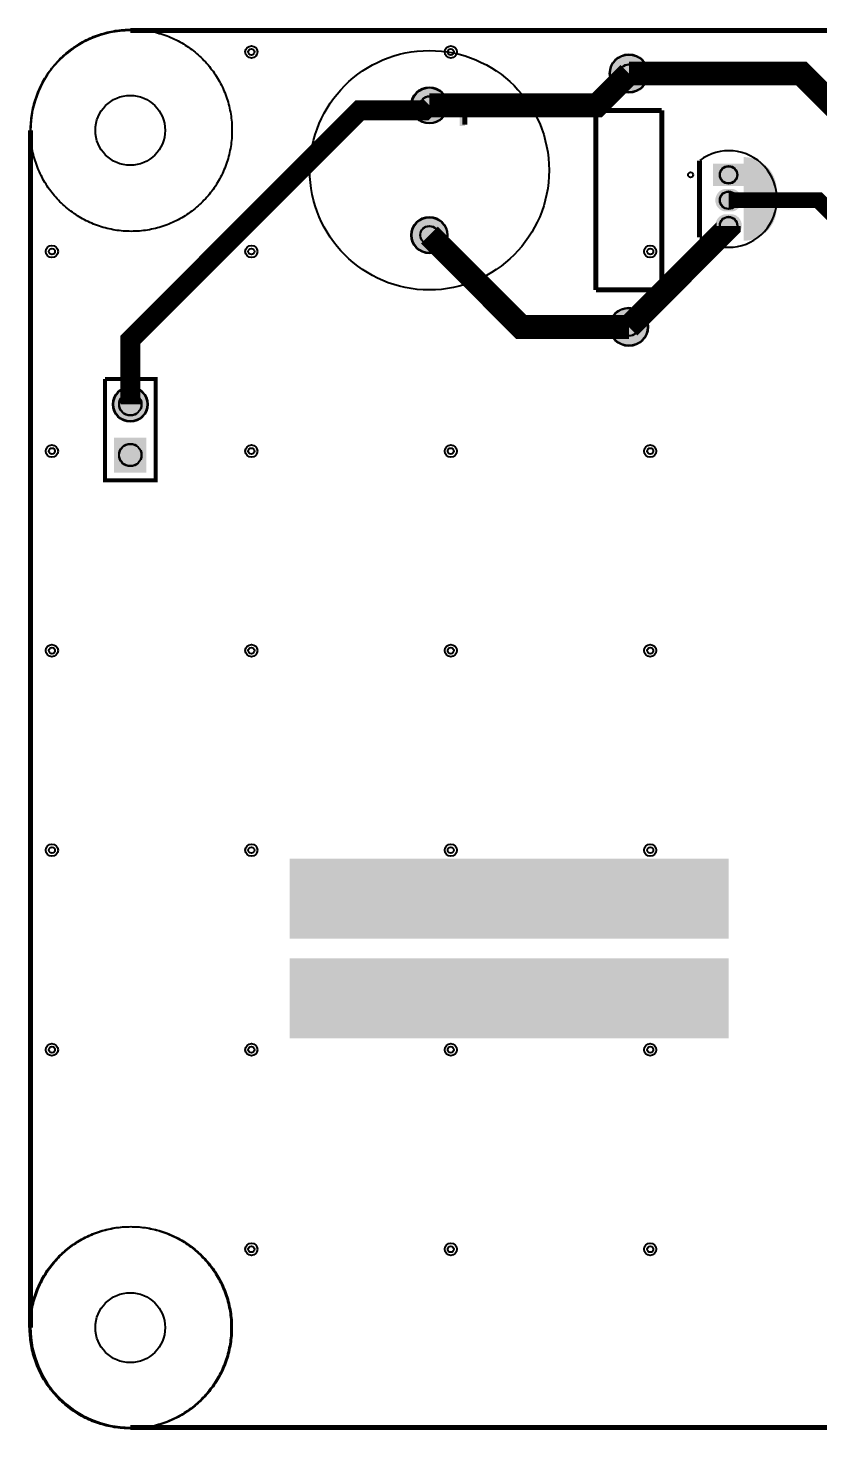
# Model space of a CAD drawing. Header units: millimetres. Extents: x 0 to 103, y 0 to 76.
# Drawn here: x -0.1 to 39.5, y -0.1 to 70.1 of the extents above; entities that cross this region are included whole.
import ezdxf

# ---------------------------------------------------------------- set-up
doc = ezdxf.new("R2010")
doc.units = ezdxf.units.MM
for name, color, linetype, true_color in [('BoardOutLine', 7, 'Continuous', 0xff00ff), ('BottomLayer', 7, 'Continuous', 0x0000ff), ('BottomSolderMaskLayer', 7, 'Continuous', 0xaa00ff), ('Document', 7, 'Continuous', 0xffffff), ('Hole', 7, 'Continuous', 0x222222), ('Multi-Layer', 7, 'Continuous', 0xc0c0c0), ('TopLayer', 7, 'Continuous', 0xff0000), ('TopSilkLayer', 7, 'Continuous', 0xffcc00), ('TopSolderMaskLayer', 7, 'Continuous', 0x800080)]:
    doc.layers.add(name, color=color, linetype=linetype, true_color=true_color)

msp = doc.modelspace()

# ---------------------------------------------------------------- hatches: boundary and pattern name
at = {"layer": 'BottomSolderMaskLayer'}
for points in [[(29.035, 67.85, 1), (30.965, 67.85, 1)], [(19.086, 66.251, 1), (20.914, 66.251, 1)], [(35.786, 63.323), (35.786, 62.217), (34.214, 62.217), (34.214, 63.323)], [(35.225, 62.06, -0.785398), (35.225, 60.94), (34.775, 60.94, -0.785398), (34.775, 62.06)], [(19.086, 59.749, 1), (20.914, 59.749, 1)], [(35.225, 60.79, -0.785398), (35.225, 59.67), (34.775, 59.67, -0.785398), (34.775, 60.79)], [(29.035, 55.15, 1), (30.965, 55.15, 1)], [(4.126, 51.27, 1), (5.877, 51.27, 1)], [(4.19, 47.853), (4.19, 49.607), (5.812, 49.607), (5.812, 47.853)]]:
    msp.add_hatch(color=256, dxfattribs=at).paths.add_polyline_path(points)
at = {"layer": 'Document'}
for points in [[(21.524, 66.487), (21.778, 66.487), (21.778, 65.217), (21.524, 65.217)], [(22.286, 65.979), (22.286, 65.725), (21.016, 65.725), (21.016, 65.979)], [(37.413, 61.5), (37.413, 61.119), (37.412, 61.06), (37.409, 61.001), (37.404, 60.943), (37.396, 60.884), (37.387, 60.826), (37.375, 60.768), (37.362, 60.711), (37.346, 60.654), (37.329, 60.598), (37.309, 60.542), (37.287, 60.487), (37.264, 60.433), (37.238, 60.38), (37.211, 60.328), (37.182, 60.277), (37.151, 60.227), (37.118, 60.178), (37.084, 60.13), (37.048, 60.083), (37.01, 60.038), (36.97, 59.994), (36.929, 59.952), (36.887, 59.911), (36.843, 59.871), (36.798, 59.834), (36.751, 59.797), (36.704, 59.763), (36.655, 59.73), (36.604, 59.699), (36.553, 59.67), (36.501, 59.643), (36.448, 59.617), (36.394, 59.594), (36.339, 59.572), (36.283, 59.553), (36.227, 59.535), (36.17, 59.519), (36.113, 59.506), (36.055, 59.494), (35.997, 59.485), (35.938, 59.478), (35.88, 59.472), (35.821, 59.469), (35.762, 59.468), (35.762, 63.659), (35.821, 63.658), (35.88, 63.655), (35.938, 63.65), (35.997, 63.642), (36.055, 63.633), (36.113, 63.621), (36.17, 63.608), (36.227, 63.592), (36.283, 63.575), (36.339, 63.555), (36.394, 63.533), (36.448, 63.51), (36.501, 63.484), (36.553, 63.457), (36.604, 63.428), (36.655, 63.397), (36.704, 63.364), (36.751, 63.33), (36.798, 63.294), (36.843, 63.256), (36.887, 63.216), (36.929, 63.176), (36.97, 63.133), (37.01, 63.089), (37.048, 63.044), (37.084, 62.998), (37.118, 62.95), (37.151, 62.901), (37.182, 62.851), (37.211, 62.799), (37.238, 62.747), (37.264, 62.694), (37.287, 62.64), (37.309, 62.585), (37.329, 62.53), (37.346, 62.473), (37.362, 62.416), (37.375, 62.359), (37.387, 62.301), (37.396, 62.243), (37.404, 62.185), (37.409, 62.126), (37.412, 62.067), (37.413, 62.008)]]:
    msp.add_hatch(color=256, dxfattribs=at).paths.add_polyline_path(points)
at = {"layer": 'Multi-Layer'}
for points in [[(29.06, 67.85, 1), (30.94, 67.85, 1)], [(19.111, 66.251, 1), (20.889, 66.251, 1)], [(35.75, 63.305), (35.75, 62.235), (34.25, 62.235), (34.25, 63.305)], [(35.215, 62.035, -0.785398), (35.215, 60.965), (34.785, 60.965, -0.785398), (34.785, 62.035)], [(19.111, 59.749, 1), (20.889, 59.749, 1)], [(35.215, 60.765, -0.785398), (35.215, 59.695), (34.785, 59.695, -0.785398), (34.785, 60.765)], [(29.06, 55.15, 1), (30.94, 55.15, 1)], [(4.151, 51.27, 1), (5.851, 51.27, 1)], [(4.214, 47.88), (4.214, 49.58), (5.789, 49.58), (5.789, 47.88)]]:
    msp.add_hatch(color=256, dxfattribs=at).paths.add_polyline_path(points)
at = {"layer": 'TopSilkLayer'}
for points in [[(35, 24.5), (35, 28.5), (13, 28.5), (13, 24.5), (30, 24.5)], [(35, 19.5), (35, 23.5), (13, 23.5), (13, 19.5), (30, 19.5)]]:
    msp.add_hatch(color=256, dxfattribs=at).paths.add_polyline_path(points)
at = {"layer": 'TopSolderMaskLayer'}
for points in [[(29.035, 67.85, 1), (30.965, 67.85, 1)], [(19.086, 66.251, 1), (20.914, 66.251, 1)], [(35.786, 63.323), (35.786, 62.217), (34.214, 62.217), (34.214, 63.323)], [(35.225, 62.06, -0.785398), (35.225, 60.94), (34.775, 60.94, -0.785398), (34.775, 62.06)], [(19.086, 59.749, 1), (20.914, 59.749, 1)], [(35.225, 60.79, -0.785398), (35.225, 59.67), (34.775, 59.67, -0.785398), (34.775, 60.79)], [(29.035, 55.15, 1), (30.965, 55.15, 1)], [(4.126, 51.27, 1), (5.877, 51.27, 1)], [(4.19, 47.853), (4.19, 49.607), (5.812, 49.607), (5.812, 47.853)]]:
    msp.add_hatch(color=256, dxfattribs=at).paths.add_polyline_path(points)

# ---------------------------------------------------------------- linework, layer by layer
at = {"layer": 'BoardOutLine', "const_width": 0.254}
for points in [[(5, 70), (95, 70)], [(0, 5), (0, 65)], [(95, 0), (5, 0)]]:
    msp.add_lwpolyline(points, dxfattribs=at)
at = {"layer": 'BoardOutLine'}
for centre, start, end in [((5, 65), 90, 180), ((5, 5), 180, 270)]:
    msp.add_arc(centre, 5, start, end, dxfattribs=at)
at = {"layer": 'BottomLayer'}
for points in [[(0, 65), (0.001, 65.102), (0.004, 65.204), (0.009, 65.305), (0.016, 65.407), (0.025, 65.508), (0.036, 65.61), (0.049, 65.711), (0.064, 65.811), (0.081, 65.912), (0.1, 66.012), (0.121, 66.111), (0.144, 66.211), (0.17, 66.309), (0.197, 66.407), (0.226, 66.505), (0.257, 66.602), (0.29, 66.698), (0.325, 66.794), (0.362, 66.889), (0.401, 66.983), (0.442, 67.076), (0.484, 67.169), (0.529, 67.261), (0.575, 67.351), (0.623, 67.441), (0.673, 67.53), (0.724, 67.618), (0.778, 67.704), (0.833, 67.79), (0.89, 67.874), (0.949, 67.958), (1.009, 68.04), (1.071, 68.121), (1.134, 68.2), (1.199, 68.279), (1.266, 68.356), (1.334, 68.431), (1.404, 68.505), (1.475, 68.578), (1.548, 68.65), (1.622, 68.719), (1.697, 68.788), (1.774, 68.855), (1.852, 68.92), (1.932, 68.984), (2.013, 69.046), (2.095, 69.106), (2.178, 69.165), (2.262, 69.222), (2.348, 69.277), (2.434, 69.331), (2.522, 69.383), (2.61, 69.433), (2.7, 69.481), (2.791, 69.528), (2.882, 69.572), (2.975, 69.615), (3.068, 69.656), (3.162, 69.695), (3.257, 69.732), (3.352, 69.767), (3.449, 69.801), (3.546, 69.832), (3.643, 69.861), (3.741, 69.889), (3.84, 69.914), (3.939, 69.938), (4.038, 69.959), (4.138, 69.978), (4.239, 69.996), (4.339, 70.011), (4.44, 70.024), (4.542, 70.036), (4.643, 70.045), (4.745, 70.052), (4.846, 70.057), (4.948, 70.06), (5.05, 70.061), (5.152, 70.06), (5.254, 70.057), (5.355, 70.052), (5.457, 70.045), (5.558, 70.036), (5.66, 70.024), (5.761, 70.011), (5.861, 69.996), (5.962, 69.978), (6.062, 69.959), (6.161, 69.938), (6.26, 69.914), (6.359, 69.889), (6.457, 69.861), (6.554, 69.832), (6.651, 69.801), (6.748, 69.767), (6.843, 69.732), (6.938, 69.695), (7.032, 69.656), (7.125, 69.615), (7.218, 69.572), (7.309, 69.528), (7.4, 69.481), (7.49, 69.433), (7.578, 69.383), (7.666, 69.331), (7.752, 69.277), (7.838, 69.222), (7.922, 69.165), (8.005, 69.106), (8.087, 69.046), (8.168, 68.984), (8.248, 68.92), (8.326, 68.855), (8.403, 68.788), (8.478, 68.719), (8.552, 68.65), (8.625, 68.578), (8.696, 68.505), (8.766, 68.431), (8.834, 68.356), (8.901, 68.279), (8.966, 68.2), (9.029, 68.121), (9.091, 68.04), (9.151, 67.958), (9.21, 67.874), (9.267, 67.79), (9.322, 67.704), (9.376, 67.618), (9.427, 67.53), (9.477, 67.441), (9.525, 67.351), (9.571, 67.261), (9.616, 67.169), (9.658, 67.076), (9.699, 66.983), (9.738, 66.889), (9.775, 66.794), (9.81, 66.698), (9.843, 66.602), (9.874, 66.505), (9.903, 66.407), (9.93, 66.309), (9.956, 66.211), (9.979, 66.111), (10, 66.012), (10.019, 65.912), (10.036, 65.811), (10.051, 65.711), (10.064, 65.61), (10.075, 65.508), (10.084, 65.407), (10.091, 65.305), (10.096, 65.204), (10.099, 65.102), (10.1, 65), (10.099, 64.898), (10.096, 64.796), (10.091, 64.695), (10.084, 64.593), (10.075, 64.492), (10.064, 64.39), (10.051, 64.289), (10.036, 64.189), (10.019, 64.088), (10, 63.988), (9.979, 63.889), (9.956, 63.789), (9.93, 63.691), (9.903, 63.593), (9.874, 63.495), (9.843, 63.398), (9.81, 63.302), (9.775, 63.206), (9.738, 63.111), (9.699, 63.017), (9.658, 62.924), (9.616, 62.831), (9.571, 62.739), (9.525, 62.649), (9.477, 62.559), (9.427, 62.47), (9.376, 62.382), (9.322, 62.296), (9.267, 62.21), (9.21, 62.126), (9.151, 62.042), (9.091, 61.96), (9.029, 61.879), (8.966, 61.8), (8.901, 61.721), (8.834, 61.644), (8.766, 61.569), (8.696, 61.495), (8.625, 61.422), (8.552, 61.35), (8.478, 61.281), (8.403, 61.212), (8.326, 61.145), (8.248, 61.08), (8.168, 61.016), (8.087, 60.954), (8.005, 60.894), (7.922, 60.835), (7.838, 60.778), (7.752, 60.723), (7.666, 60.669), (7.578, 60.617), (7.49, 60.567), (7.4, 60.519), (7.309, 60.472), (7.218, 60.428), (7.125, 60.385), (7.032, 60.344), (6.938, 60.305), (6.843, 60.268), (6.748, 60.233), (6.651, 60.199), (6.554, 60.168), (6.457, 60.139), (6.359, 60.111), (6.26, 60.086), (6.161, 60.062), (6.062, 60.041), (5.962, 60.022), (5.861, 60.004), (5.761, 59.989), (5.66, 59.976), (5.558, 59.964), (5.457, 59.955), (5.355, 59.948), (5.254, 59.943), (5.152, 59.94), (5.05, 59.939), (4.948, 59.94), (4.846, 59.943), (4.745, 59.948), (4.643, 59.955), (4.542, 59.964), (4.44, 59.976), (4.339, 59.989), (4.239, 60.004), (4.138, 60.022), (4.038, 60.041), (3.939, 60.062), (3.84, 60.086), (3.741, 60.111), (3.643, 60.139), (3.546, 60.168), (3.449, 60.199), (3.352, 60.233), (3.257, 60.268), (3.162, 60.305), (3.068, 60.344), (2.975, 60.385), (2.882, 60.428), (2.791, 60.472), (2.7, 60.519), (2.61, 60.567), (2.522, 60.617), (2.434, 60.669), (2.348, 60.723), (2.262, 60.778), (2.178, 60.835), (2.095, 60.894), (2.013, 60.954), (1.932, 61.016), (1.852, 61.08), (1.774, 61.145), (1.697, 61.212), (1.622, 61.281), (1.548, 61.35), (1.475, 61.422), (1.404, 61.495), (1.334, 61.569), (1.266, 61.644), (1.199, 61.721), (1.134, 61.8), (1.071, 61.879), (1.009, 61.96), (0.949, 62.042), (0.89, 62.126), (0.833, 62.21), (0.778, 62.296), (0.724, 62.382), (0.673, 62.47), (0.623, 62.559), (0.575, 62.649), (0.529, 62.739), (0.484, 62.831), (0.442, 62.924), (0.401, 63.017), (0.362, 63.111), (0.325, 63.206), (0.29, 63.302), (0.257, 63.398), (0.226, 63.495), (0.197, 63.593), (0.17, 63.691), (0.144, 63.789), (0.121, 63.889), (0.1, 63.988), (0.081, 64.088), (0.064, 64.189), (0.049, 64.289), (0.036, 64.39), (0.025, 64.492), (0.016, 64.593), (0.009, 64.695), (0.004, 64.796), (0.001, 64.898), (0, 65)], [(0, 5), (0.001, 5.102), (0.004, 5.204), (0.008, 5.305), (0.015, 5.407), (0.024, 5.508), (0.035, 5.61), (0.049, 5.711), (0.064, 5.811), (0.081, 5.912), (0.1, 6.012), (0.121, 6.111), (0.144, 6.211), (0.17, 6.309), (0.197, 6.407), (0.226, 6.505), (0.257, 6.602), (0.29, 6.698), (0.325, 6.794), (0.362, 6.889), (0.401, 6.983), (0.441, 7.076), (0.484, 7.169), (0.528, 7.261), (0.575, 7.351), (0.623, 7.441), (0.673, 7.53), (0.724, 7.618), (0.778, 7.704), (0.833, 7.79), (0.89, 7.874), (0.948, 7.958), (1.009, 8.04), (1.071, 8.121), (1.134, 8.2), (1.199, 8.279), (1.266, 8.356), (1.334, 8.431), (1.404, 8.505), (1.475, 8.578), (1.548, 8.65), (1.622, 8.719), (1.697, 8.788), (1.774, 8.855), (1.852, 8.92), (1.932, 8.984), (2.012, 9.046), (2.094, 9.106), (2.178, 9.165), (2.262, 9.222), (2.347, 9.277), (2.434, 9.331), (2.522, 9.383), (2.61, 9.433), (2.7, 9.481), (2.791, 9.528), (2.882, 9.572), (2.975, 9.615), (3.068, 9.656), (3.162, 9.695), (3.257, 9.732), (3.352, 9.767), (3.449, 9.801), (3.545, 9.832), (3.643, 9.861), (3.741, 9.889), (3.84, 9.914), (3.939, 9.938), (4.038, 9.959), (4.138, 9.978), (4.239, 9.996), (4.339, 10.011), (4.44, 10.024), (4.542, 10.036), (4.643, 10.045), (4.745, 10.052), (4.846, 10.057), (4.948, 10.06), (5.05, 10.061), (5.152, 10.06), (5.254, 10.057), (5.355, 10.052), (5.457, 10.045), (5.558, 10.036), (5.66, 10.024), (5.76, 10.011), (5.861, 9.996), (5.961, 9.978), (6.061, 9.959), (6.161, 9.938), (6.26, 9.914), (6.359, 9.889), (6.457, 9.861), (6.554, 9.832), (6.651, 9.801), (6.748, 9.767), (6.843, 9.732), (6.938, 9.695), (7.032, 9.656), (7.125, 9.615), (7.218, 9.572), (7.309, 9.528), (7.4, 9.481), (7.49, 9.433), (7.578, 9.383), (7.666, 9.331), (7.752, 9.277), (7.838, 9.222), (7.922, 9.165), (8.005, 9.106), (8.087, 9.046), (8.168, 8.984), (8.248, 8.92), (8.326, 8.855), (8.403, 8.788), (8.478, 8.719), (8.552, 8.65), (8.625, 8.578), (8.696, 8.505), (8.766, 8.431), (8.834, 8.356), (8.901, 8.279), (8.966, 8.2), (9.029, 8.121), (9.091, 8.04), (9.151, 7.958), (9.21, 7.874), (9.267, 7.79), (9.322, 7.704), (9.375, 7.618), (9.427, 7.53), (9.477, 7.441), (9.525, 7.351), (9.571, 7.261), (9.616, 7.169), (9.658, 7.076), (9.699, 6.983), (9.738, 6.889), (9.775, 6.794), (9.81, 6.698), (9.843, 6.602), (9.874, 6.505), (9.903, 6.407), (9.93, 6.309), (9.955, 6.211), (9.979, 6.111), (10, 6.012), (10.019, 5.912), (10.036, 5.811), (10.051, 5.711), (10.064, 5.61), (10.075, 5.508), (10.084, 5.407), (10.091, 5.305), (10.096, 5.204), (10.099, 5.102), (10.1, 5), (10.099, 4.898), (10.096, 4.796), (10.091, 4.695), (10.084, 4.593), (10.075, 4.492), (10.064, 4.39), (10.051, 4.289), (10.036, 4.189), (10.019, 4.088), (10, 3.988), (9.979, 3.889), (9.955, 3.789), (9.93, 3.691), (9.903, 3.593), (9.874, 3.495), (9.843, 3.398), (9.81, 3.302), (9.775, 3.206), (9.738, 3.111), (9.699, 3.017), (9.658, 2.924), (9.616, 2.831), (9.571, 2.74), (9.525, 2.649), (9.477, 2.559), (9.427, 2.47), (9.375, 2.382), (9.322, 2.296), (9.267, 2.21), (9.21, 2.126), (9.151, 2.042), (9.091, 1.96), (9.029, 1.879), (8.966, 1.8), (8.901, 1.721), (8.834, 1.644), (8.766, 1.569), (8.696, 1.495), (8.625, 1.422), (8.552, 1.35), (8.478, 1.281), (8.403, 1.212), (8.326, 1.145), (8.248, 1.08), (8.168, 1.016), (8.087, 0.954), (8.005, 0.894), (7.922, 0.835), (7.838, 0.778), (7.752, 0.723), (7.666, 0.669), (7.578, 0.617), (7.49, 0.567), (7.4, 0.519), (7.309, 0.472), (7.218, 0.428), (7.125, 0.385), (7.032, 0.344), (6.938, 0.305), (6.843, 0.268), (6.748, 0.233), (6.651, 0.199), (6.554, 0.168), (6.457, 0.139), (6.359, 0.111), (6.26, 0.086), (6.161, 0.062), (6.061, 0.041), (5.961, 0.022), (5.861, 0.004), (5.76, -0.011), (5.66, -0.024), (5.558, -0.036), (5.457, -0.045), (5.355, -0.052), (5.254, -0.057), (5.152, -0.06), (5.05, -0.061), (4.948, -0.06), (4.846, -0.057), (4.745, -0.052), (4.643, -0.045), (4.542, -0.036), (4.44, -0.024), (4.339, -0.011), (4.239, 0.004), (4.138, 0.022), (4.038, 0.041), (3.939, 0.062), (3.84, 0.086), (3.741, 0.111), (3.643, 0.139), (3.545, 0.168), (3.449, 0.199), (3.352, 0.233), (3.257, 0.268), (3.162, 0.305), (3.068, 0.344), (2.975, 0.385), (2.882, 0.428), (2.791, 0.472), (2.7, 0.519), (2.61, 0.567), (2.522, 0.617), (2.434, 0.669), (2.347, 0.723), (2.262, 0.778), (2.178, 0.835), (2.094, 0.894), (2.012, 0.954), (1.932, 1.016), (1.852, 1.08), (1.774, 1.145), (1.697, 1.212), (1.622, 1.281), (1.548, 1.35), (1.475, 1.422), (1.404, 1.495), (1.334, 1.569), (1.266, 1.644), (1.199, 1.721), (1.134, 1.8), (1.071, 1.879), (1.009, 1.96), (0.948, 2.042), (0.89, 2.126), (0.833, 2.21), (0.778, 2.296), (0.724, 2.382), (0.673, 2.47), (0.623, 2.559), (0.575, 2.649), (0.528, 2.74), (0.484, 2.831), (0.441, 2.924), (0.401, 3.017), (0.362, 3.111), (0.325, 3.206), (0.29, 3.302), (0.257, 3.398), (0.226, 3.495), (0.197, 3.593), (0.17, 3.691), (0.144, 3.789), (0.121, 3.889), (0.1, 3.988), (0.081, 4.088), (0.064, 4.189), (0.049, 4.289), (0.035, 4.39), (0.024, 4.492), (0.015, 4.593), (0.008, 4.695), (0.004, 4.796), (0.001, 4.898), (0, 5)]]:
    msp.add_lwpolyline(points, close=True, dxfattribs=at)
for points, const_width in [([(30, 67.85), (28.401, 66.251), (20, 66.251)], 1.2), ([(62.35, 61.9), (61.95, 61.5), (45, 61.5), (38.65, 67.85), (30, 67.85)], 1.2), ([(20, 66.251), (19.749, 66), (16.5, 66), (5, 54.5), (5, 51.27)], 1), ([(83.391, 39.525), (83.391, 50.109), (75.999, 57.501), (43.5, 57.501), (39.5, 61.501), (34.999, 61.501)], 0.8), ([(30, 55.15), (35, 60.15), (35, 60.211)], 1.2), ([(20, 59.749), (24.599, 55.15), (30, 55.15)], 1.2)]:
    msp.add_lwpolyline(points, dxfattribs=dict(at, const_width=const_width))
at = {"layer": 'BottomSolderMaskLayer'}
for centre, radius in [((30, 67.85), 0.965), ((30, 67.85), 0.462), ((20, 66.251), 0.914), ((20, 66.251), 0.463), ((35, 62.77), 0.445), ((35, 61.5), 0.445), ((20, 59.749), 0.914), ((35, 60.23), 0.445), ((20, 59.749), 0.463), ((30, 55.15), 0.965), ((30, 55.15), 0.462), ((5.001, 51.27), 0.875), ((5.001, 51.27), 0.566), ((5.001, 48.73), 0.566)]:
    msp.add_circle(centre, radius, dxfattribs=at)
at = {"layer": 'Document'}
msp.add_circle((33.095, 62.77), 0.127, dxfattribs=at)
at = {"layer": 'Hole'}
for centre in [(11.072, 68.928), (21.072, 68.928), (1.072, 58.928), (11.072, 58.928), (31.072, 58.928), (1.072, 48.928), (11.072, 48.928), (21.072, 48.928), (31.072, 48.928), (1.072, 38.928), (11.072, 38.928), (21.072, 38.928), (31.072, 38.928), (1.072, 28.928), (11.072, 28.928), (21.072, 28.928), (31.072, 28.928), (1.072, 18.928), (11.072, 18.928), (21.072, 18.928), (31.072, 18.928), (11.072, 8.928), (21.072, 8.928), (31.072, 8.928)]:
    msp.add_circle(centre, 0.153, dxfattribs=at)
at = {"layer": 'Multi-Layer'}
for centre, radius in [((11.072, 68.928), 0.305), ((21.072, 68.928), 0.305), ((30, 67.85), 0.94), ((30, 67.85), 0.45), ((5, 65), 1.75), ((20, 66.251), 0.889), ((20, 66.251), 0.45), ((35, 62.77), 0.425), ((35, 61.5), 0.425), ((20, 59.749), 0.889), ((35, 60.23), 0.425), ((20, 59.749), 0.45), ((1.072, 58.928), 0.305), ((11.072, 58.928), 0.305), ((31.072, 58.928), 0.305), ((30, 55.15), 0.94), ((30, 55.15), 0.45), ((5.001, 51.27), 0.85), ((5.001, 51.27), 0.55), ((1.072, 48.928), 0.305), ((5.001, 48.73), 0.55), ((11.072, 48.928), 0.305), ((21.072, 48.928), 0.305), ((31.072, 48.928), 0.305), ((1.072, 38.928), 0.305), ((11.072, 38.928), 0.305), ((21.072, 38.928), 0.305), ((31.072, 38.928), 0.305), ((1.072, 28.928), 0.305), ((11.072, 28.928), 0.305), ((21.072, 28.928), 0.305), ((31.072, 28.928), 0.305), ((1.072, 18.928), 0.305), ((11.072, 18.928), 0.305), ((21.072, 18.928), 0.305), ((31.072, 18.928), 0.305), ((11.072, 8.928), 0.305), ((21.072, 8.928), 0.305), ((31.072, 8.928), 0.305), ((5, 5), 1.75)]:
    msp.add_circle(centre, radius, dxfattribs=at)
at = {"layer": 'TopLayer'}
for points in [[(0, 65), (0.001, 65.102), (0.004, 65.204), (0.009, 65.305), (0.016, 65.407), (0.025, 65.508), (0.036, 65.61), (0.049, 65.711), (0.064, 65.811), (0.081, 65.912), (0.1, 66.012), (0.121, 66.111), (0.144, 66.211), (0.17, 66.309), (0.197, 66.407), (0.226, 66.505), (0.257, 66.602), (0.29, 66.698), (0.325, 66.794), (0.362, 66.889), (0.401, 66.983), (0.442, 67.076), (0.484, 67.169), (0.529, 67.261), (0.575, 67.351), (0.623, 67.441), (0.673, 67.53), (0.724, 67.618), (0.778, 67.704), (0.833, 67.79), (0.89, 67.874), (0.949, 67.958), (1.009, 68.04), (1.071, 68.121), (1.134, 68.2), (1.199, 68.279), (1.266, 68.356), (1.334, 68.431), (1.404, 68.505), (1.475, 68.578), (1.548, 68.65), (1.622, 68.719), (1.697, 68.788), (1.774, 68.855), (1.852, 68.92), (1.932, 68.984), (2.013, 69.046), (2.095, 69.106), (2.178, 69.165), (2.262, 69.222), (2.348, 69.277), (2.434, 69.331), (2.522, 69.383), (2.61, 69.433), (2.7, 69.481), (2.791, 69.528), (2.882, 69.572), (2.975, 69.615), (3.068, 69.656), (3.162, 69.695), (3.257, 69.732), (3.352, 69.767), (3.449, 69.801), (3.546, 69.832), (3.643, 69.861), (3.741, 69.889), (3.84, 69.914), (3.939, 69.938), (4.038, 69.959), (4.138, 69.978), (4.239, 69.996), (4.339, 70.011), (4.44, 70.024), (4.542, 70.036), (4.643, 70.045), (4.745, 70.052), (4.846, 70.057), (4.948, 70.06), (5.05, 70.061), (5.152, 70.06), (5.254, 70.057), (5.355, 70.052), (5.457, 70.045), (5.558, 70.036), (5.66, 70.024), (5.761, 70.011), (5.861, 69.996), (5.962, 69.978), (6.062, 69.959), (6.161, 69.938), (6.26, 69.914), (6.359, 69.889), (6.457, 69.861), (6.554, 69.832), (6.651, 69.801), (6.748, 69.767), (6.843, 69.732), (6.938, 69.695), (7.032, 69.656), (7.125, 69.615), (7.218, 69.572), (7.309, 69.528), (7.4, 69.481), (7.49, 69.433), (7.578, 69.383), (7.666, 69.331), (7.752, 69.277), (7.838, 69.222), (7.922, 69.165), (8.005, 69.106), (8.087, 69.046), (8.168, 68.984), (8.248, 68.92), (8.326, 68.855), (8.403, 68.788), (8.478, 68.719), (8.552, 68.65), (8.625, 68.578), (8.696, 68.505), (8.766, 68.431), (8.834, 68.356), (8.901, 68.279), (8.966, 68.2), (9.029, 68.121), (9.091, 68.04), (9.151, 67.958), (9.21, 67.874), (9.267, 67.79), (9.322, 67.704), (9.376, 67.618), (9.427, 67.53), (9.477, 67.441), (9.525, 67.351), (9.571, 67.261), (9.616, 67.169), (9.658, 67.076), (9.699, 66.983), (9.738, 66.889), (9.775, 66.794), (9.81, 66.698), (9.843, 66.602), (9.874, 66.505), (9.903, 66.407), (9.93, 66.309), (9.956, 66.211), (9.979, 66.111), (10, 66.012), (10.019, 65.912), (10.036, 65.811), (10.051, 65.711), (10.064, 65.61), (10.075, 65.508), (10.084, 65.407), (10.091, 65.305), (10.096, 65.204), (10.099, 65.102), (10.1, 65), (10.099, 64.898), (10.096, 64.796), (10.091, 64.695), (10.084, 64.593), (10.075, 64.492), (10.064, 64.39), (10.051, 64.289), (10.036, 64.189), (10.019, 64.088), (10, 63.988), (9.979, 63.889), (9.956, 63.789), (9.93, 63.691), (9.903, 63.593), (9.874, 63.495), (9.843, 63.398), (9.81, 63.302), (9.775, 63.206), (9.738, 63.111), (9.699, 63.017), (9.658, 62.924), (9.616, 62.831), (9.571, 62.739), (9.525, 62.649), (9.477, 62.559), (9.427, 62.47), (9.376, 62.382), (9.322, 62.296), (9.267, 62.21), (9.21, 62.126), (9.151, 62.042), (9.091, 61.96), (9.029, 61.879), (8.966, 61.8), (8.901, 61.721), (8.834, 61.644), (8.766, 61.569), (8.696, 61.495), (8.625, 61.422), (8.552, 61.35), (8.478, 61.281), (8.403, 61.212), (8.326, 61.145), (8.248, 61.08), (8.168, 61.016), (8.087, 60.954), (8.005, 60.894), (7.922, 60.835), (7.838, 60.778), (7.752, 60.723), (7.666, 60.669), (7.578, 60.617), (7.49, 60.567), (7.4, 60.519), (7.309, 60.472), (7.218, 60.428), (7.125, 60.385), (7.032, 60.344), (6.938, 60.305), (6.843, 60.268), (6.748, 60.233), (6.651, 60.199), (6.554, 60.168), (6.457, 60.139), (6.359, 60.111), (6.26, 60.086), (6.161, 60.062), (6.062, 60.041), (5.962, 60.022), (5.861, 60.004), (5.761, 59.989), (5.66, 59.976), (5.558, 59.964), (5.457, 59.955), (5.355, 59.948), (5.254, 59.943), (5.152, 59.94), (5.05, 59.939), (4.948, 59.94), (4.846, 59.943), (4.745, 59.948), (4.643, 59.955), (4.542, 59.964), (4.44, 59.976), (4.339, 59.989), (4.239, 60.004), (4.138, 60.022), (4.038, 60.041), (3.939, 60.062), (3.84, 60.086), (3.741, 60.111), (3.643, 60.139), (3.546, 60.168), (3.449, 60.199), (3.352, 60.233), (3.257, 60.268), (3.162, 60.305), (3.068, 60.344), (2.975, 60.385), (2.882, 60.428), (2.791, 60.472), (2.7, 60.519), (2.61, 60.567), (2.522, 60.617), (2.434, 60.669), (2.348, 60.723), (2.262, 60.778), (2.178, 60.835), (2.095, 60.894), (2.013, 60.954), (1.932, 61.016), (1.852, 61.08), (1.774, 61.145), (1.697, 61.212), (1.622, 61.281), (1.548, 61.35), (1.475, 61.422), (1.404, 61.495), (1.334, 61.569), (1.266, 61.644), (1.199, 61.721), (1.134, 61.8), (1.071, 61.879), (1.009, 61.96), (0.949, 62.042), (0.89, 62.126), (0.833, 62.21), (0.778, 62.296), (0.724, 62.382), (0.673, 62.47), (0.623, 62.559), (0.575, 62.649), (0.529, 62.739), (0.484, 62.831), (0.442, 62.924), (0.401, 63.017), (0.362, 63.111), (0.325, 63.206), (0.29, 63.302), (0.257, 63.398), (0.226, 63.495), (0.197, 63.593), (0.17, 63.691), (0.144, 63.789), (0.121, 63.889), (0.1, 63.988), (0.081, 64.088), (0.064, 64.189), (0.049, 64.289), (0.036, 64.39), (0.025, 64.492), (0.016, 64.593), (0.009, 64.695), (0.004, 64.796), (0.001, 64.898), (0, 65)], [(-0.05, 5), (-0.049, 5.102), (-0.046, 5.204), (-0.041, 5.305), (-0.035, 5.407), (-0.026, 5.508), (-0.014, 5.61), (-0.001, 5.711), (0.014, 5.811), (0.031, 5.912), (0.05, 6.012), (0.071, 6.111), (0.094, 6.211), (0.12, 6.309), (0.147, 6.407), (0.176, 6.505), (0.207, 6.602), (0.24, 6.698), (0.275, 6.794), (0.312, 6.889), (0.351, 6.983), (0.391, 7.076), (0.434, 7.169), (0.478, 7.261), (0.525, 7.351), (0.573, 7.441), (0.623, 7.53), (0.674, 7.618), (0.728, 7.704), (0.783, 7.79), (0.84, 7.874), (0.899, 7.958), (0.959, 8.04), (1.021, 8.121), (1.084, 8.2), (1.149, 8.279), (1.216, 8.356), (1.284, 8.431), (1.354, 8.505), (1.425, 8.578), (1.498, 8.65), (1.572, 8.719), (1.647, 8.788), (1.724, 8.855), (1.802, 8.92), (1.882, 8.984), (1.962, 9.046), (2.044, 9.106), (2.128, 9.165), (2.212, 9.222), (2.297, 9.277), (2.384, 9.331), (2.472, 9.383), (2.56, 9.433), (2.65, 9.481), (2.741, 9.528), (2.832, 9.572), (2.925, 9.615), (3.018, 9.656), (3.112, 9.695), (3.207, 9.732), (3.302, 9.767), (3.399, 9.801), (3.495, 9.832), (3.593, 9.861), (3.691, 9.889), (3.79, 9.914), (3.889, 9.938), (3.988, 9.959), (4.088, 9.978), (4.189, 9.996), (4.289, 10.011), (4.39, 10.024), (4.492, 10.036), (4.593, 10.045), (4.695, 10.052), (4.796, 10.057), (4.898, 10.06), (5, 10.061), (5.102, 10.06), (5.204, 10.057), (5.305, 10.052), (5.407, 10.045), (5.508, 10.036), (5.61, 10.024), (5.711, 10.011), (5.811, 9.996), (5.912, 9.978), (6.012, 9.959), (6.111, 9.938), (6.21, 9.914), (6.309, 9.889), (6.407, 9.861), (6.504, 9.832), (6.601, 9.801), (6.698, 9.767), (6.793, 9.732), (6.888, 9.695), (6.982, 9.656), (7.075, 9.615), (7.168, 9.572), (7.259, 9.528), (7.35, 9.481), (7.44, 9.433), (7.528, 9.383), (7.616, 9.331), (7.702, 9.277), (7.788, 9.222), (7.872, 9.165), (7.955, 9.106), (8.037, 9.046), (8.118, 8.984), (8.198, 8.92), (8.276, 8.855), (8.353, 8.788), (8.428, 8.719), (8.502, 8.65), (8.575, 8.578), (8.646, 8.505), (8.716, 8.431), (8.784, 8.356), (8.851, 8.279), (8.916, 8.2), (8.979, 8.121), (9.041, 8.04), (9.101, 7.958), (9.16, 7.874), (9.217, 7.79), (9.272, 7.704), (9.325, 7.618), (9.377, 7.53), (9.427, 7.441), (9.475, 7.351), (9.521, 7.261), (9.566, 7.169), (9.608, 7.076), (9.649, 6.983), (9.688, 6.889), (9.725, 6.794), (9.76, 6.698), (9.793, 6.602), (9.824, 6.505), (9.853, 6.407), (9.88, 6.309), (9.906, 6.211), (9.929, 6.111), (9.95, 6.012), (9.969, 5.912), (9.986, 5.811), (10.001, 5.711), (10.014, 5.61), (10.025, 5.508), (10.034, 5.407), (10.041, 5.305), (10.046, 5.204), (10.049, 5.102), (10.05, 5), (10.049, 4.898), (10.046, 4.796), (10.041, 4.695), (10.034, 4.593), (10.025, 4.492), (10.014, 4.39), (10.001, 4.289), (9.986, 4.189), (9.969, 4.088), (9.95, 3.988), (9.929, 3.889), (9.906, 3.789), (9.88, 3.691), (9.853, 3.593), (9.824, 3.495), (9.793, 3.398), (9.76, 3.302), (9.725, 3.206), (9.688, 3.111), (9.649, 3.017), (9.608, 2.924), (9.566, 2.831), (9.521, 2.739), (9.475, 2.649), (9.427, 2.559), (9.377, 2.47), (9.325, 2.382), (9.272, 2.296), (9.217, 2.21), (9.16, 2.126), (9.101, 2.042), (9.041, 1.96), (8.979, 1.879), (8.916, 1.8), (8.851, 1.721), (8.784, 1.644), (8.716, 1.569), (8.646, 1.495), (8.575, 1.422), (8.502, 1.35), (8.428, 1.281), (8.353, 1.212), (8.276, 1.145), (8.198, 1.08), (8.118, 1.016), (8.037, 0.954), (7.955, 0.894), (7.872, 0.835), (7.788, 0.778), (7.702, 0.723), (7.616, 0.669), (7.528, 0.617), (7.44, 0.567), (7.35, 0.519), (7.259, 0.472), (7.168, 0.428), (7.075, 0.385), (6.982, 0.344), (6.888, 0.305), (6.793, 0.268), (6.698, 0.233), (6.601, 0.199), (6.504, 0.168), (6.407, 0.139), (6.309, 0.111), (6.21, 0.086), (6.111, 0.062), (6.012, 0.041), (5.912, 0.022), (5.811, 0.004), (5.711, -0.011), (5.61, -0.024), (5.508, -0.036), (5.407, -0.045), (5.305, -0.052), (5.204, -0.057), (5.102, -0.06), (5, -0.061), (4.898, -0.06), (4.796, -0.057), (4.695, -0.052), (4.593, -0.045), (4.492, -0.036), (4.39, -0.024), (4.289, -0.011), (4.189, 0.004), (4.088, 0.022), (3.988, 0.041), (3.889, 0.062), (3.79, 0.086), (3.691, 0.111), (3.593, 0.139), (3.495, 0.168), (3.399, 0.199), (3.302, 0.233), (3.207, 0.268), (3.112, 0.305), (3.018, 0.344), (2.925, 0.385), (2.832, 0.428), (2.741, 0.472), (2.65, 0.519), (2.56, 0.567), (2.472, 0.617), (2.384, 0.669), (2.297, 0.723), (2.212, 0.778), (2.128, 0.835), (2.044, 0.894), (1.962, 0.954), (1.882, 1.016), (1.802, 1.08), (1.724, 1.145), (1.647, 1.212), (1.572, 1.281), (1.498, 1.35), (1.425, 1.422), (1.354, 1.495), (1.284, 1.569), (1.216, 1.644), (1.149, 1.721), (1.084, 1.8), (1.021, 1.879), (0.959, 1.96), (0.899, 2.042), (0.84, 2.126), (0.783, 2.21), (0.728, 2.296), (0.674, 2.382), (0.623, 2.47), (0.573, 2.559), (0.525, 2.649), (0.478, 2.739), (0.434, 2.831), (0.391, 2.924), (0.351, 3.017), (0.312, 3.111), (0.275, 3.206), (0.24, 3.302), (0.207, 3.398), (0.176, 3.495), (0.147, 3.593), (0.12, 3.691), (0.094, 3.789), (0.071, 3.889), (0.05, 3.988), (0.031, 4.088), (0.014, 4.189), (-0.001, 4.289), (-0.014, 4.39), (-0.026, 4.492), (-0.035, 4.593), (-0.041, 4.695), (-0.046, 4.796), (-0.049, 4.898), (-0.05, 5)]]:
    msp.add_lwpolyline(points, close=True, dxfattribs=at)
at = {"layer": 'TopSilkLayer'}
for points, const_width in [([(21.778, 66.302), (21.778, 65.286)], 0.254), ([(28.349, 57.004), (28.349, 65.996)], 0.254), ([(28.349, 65.996), (31.651, 65.996)], 0.254), ([(31.651, 65.996), (31.651, 57.004)], 0.254), ([(22.286, 65.794), (21.27, 65.794)], 0.254), ([(33.545, 63.48), (33.545, 59.64)], 0.254), ([(31.651, 57.004), (28.349, 57.004)], 0.254), ([(3.731, 52.54), (3.731, 49.365)], 0.203), ([(3.731, 52.54), (6.271, 52.54), (6.271, 47.46), (3.731, 47.46), (3.731, 49.365)], 0.203)]:
    msp.add_lwpolyline(points, dxfattribs=dict(at, const_width=const_width))
for centre, radius in [((20, 63), 5.999), ((33.095, 62.77), 0.127)]:
    msp.add_circle(centre, radius, dxfattribs=at)
msp.add_arc((35.012, 61.56), 2.418, 232.96911, 127.03089, dxfattribs=at)
at = {"layer": 'TopSolderMaskLayer'}
for centre, radius in [((30, 67.85), 0.965), ((30, 67.85), 0.462), ((20, 66.251), 0.914), ((20, 66.251), 0.463), ((35, 62.77), 0.445), ((35, 61.5), 0.445), ((20, 59.749), 0.914), ((35, 60.23), 0.445), ((20, 59.749), 0.463), ((30, 55.15), 0.965), ((30, 55.15), 0.462), ((5.001, 51.27), 0.875), ((5.001, 51.27), 0.566), ((5.001, 48.73), 0.566)]:
    msp.add_circle(centre, radius, dxfattribs=at)

doc.saveas('drawing.dxf')
